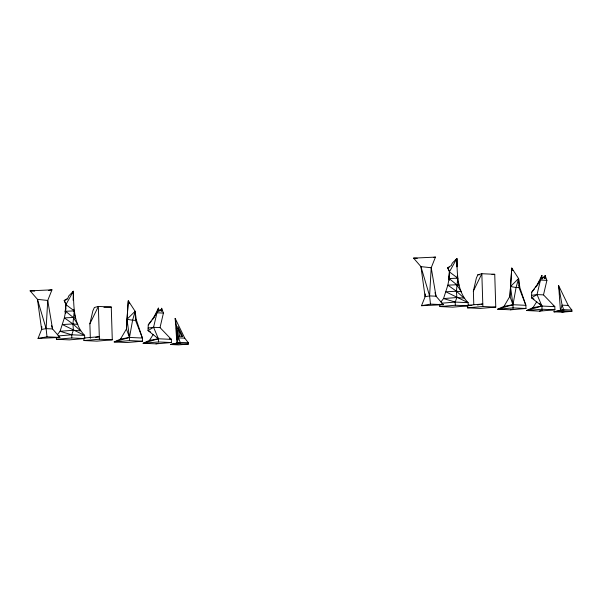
<?xml version="1.0" encoding="UTF-8"?>
<svg xmlns="http://www.w3.org/2000/svg" width="602" height="602" viewBox="0 0 602 602"><rect width="100%" height="100%" fill="white"/><g stroke="black" fill="none" stroke-linecap="round" stroke-linejoin="round"><path stroke-width="0.9" d="M73.166 300.383L73.354 291.263L68.778 295.898L67.845 298.231L64.203 300.533L65.927 304.62L65.618 311.272L64.369 317.886L60.057 331.296L57.378 334.735M456.662 266.746L456.835 258.536L452.26 263.172L451.327 265.505L447.685 267.807L449.408 271.893L449.107 278.553L447.85 285.167L443.539 298.569L440.86 302.008M171.435 342.538L158.529 341.951L158.431 338.775L149.462 340.386L143.11 343.26L156.008 343.855L171.435 342.538L171.329 339.37L158.431 338.775L148.017 330.566L148.258 324.922L156.971 312.792L158.431 308.134L158.537 311.287L160.094 309.782L161.757 311.437L161.66 308.284L160.862 310.873M544.343 278.147L545.141 275.558L545.239 278.711L543.576 277.055L542.018 278.56L541.913 275.407L540.453 280.065L531.739 292.203L531.498 297.839L541.913 306.049L554.818 306.644L554.916 309.812L539.497 311.129L526.592 310.542L532.943 307.66L541.913 306.049L542.011 309.225L554.916 309.812M59.907 337.421L38.039 338.437L41.621 329.437L46.106 328.632L47.739 300.466L51.968 289.833L30.1 290.849L37.452 299.337L46.106 328.632L47.009 336.827L59.907 337.421L52.555 328.933L51.509 325.381M126.992 319.278L126.435 329.008L129.49 337.444L129.588 340.619L142.493 341.214L142.396 338.038L136.293 319.7L135.111 311.279L128.279 300.759L126.992 319.278L129.49 337.444L142.396 338.038L135.54 320.369L135.111 311.279L126.992 319.278L132.598 320.234L135.54 320.369L136.293 319.7M443.388 304.695L421.52 305.711L425.102 296.718L429.587 295.906L431.22 267.739L435.457 257.107L413.582 258.123L420.933 266.618L429.587 295.906L430.49 304.1L443.388 304.695L436.036 296.207L434.99 292.655M510.473 286.552L518.593 278.553L519.022 287.643L525.877 305.312L512.972 304.725L510.473 286.552L516.08 287.508L519.022 287.643L519.774 286.981L518.593 278.553L511.76 268.033L509.917 296.289L512.972 304.725L513.077 307.893L525.975 308.487L525.877 305.312L519.044 285.258M41.831 326.645L41.621 329.437L37.452 299.337L47.739 300.466L52.555 328.933L46.106 328.632M425.313 293.919L425.102 296.718L420.933 266.618L431.22 267.739L436.036 296.207L429.587 295.906M56.362 337.699L56.407 339.28L69.313 339.874L84.731 338.557L84.634 335.389C73.376 323.884 73.805 306.222 73.354 291.263L65.927 304.62L65.151 311.836L65.505 313.476M468.213 305.831L455.315 305.244L455.21 302.069L456.873 297.531L456.414 291.195L457.746 278.154L449.107 278.553L448.633 279.11L449.408 271.893L456.835 258.536C457.287 273.496 456.858 291.165 468.115 302.663L468.213 305.831L452.794 307.148L439.889 306.561L439.821 304.176M142.493 341.214L127.075 342.53L114.169 341.936L129.49 337.444L132.598 320.234L135.111 311.279M525.975 308.487L510.556 309.804L497.651 309.21L512.972 304.725L516.08 287.508L518.593 278.553M65.851 308.435L65.151 311.836L65.618 311.272L74.264 310.88L72.932 323.921L73.391 330.25L71.728 334.795L71.834 337.97L84.731 338.557M448.633 279.11L449.333 275.708M90.338 338.324L89.879 323.816L92.858 310.865L94.394 307.487L98.359 306.441L111.257 307.035L112.288 339.821L96.869 341.138L83.964 340.551L83.889 338.023M473.789 304.687L473.368 291.097L476.34 278.139L477.875 274.76L481.841 273.714L494.739 274.309L495.77 307.103L480.351 308.412L467.445 307.825L467.37 305.304M158.529 341.951L143.11 343.26L158.431 338.775L153.563 327.307L156.971 312.792L163.42 313.085L160.012 327.601L171.329 339.37L169.651 338.67M542.011 309.225L526.592 310.542L541.913 306.049L537.044 294.581L540.453 280.065L546.902 280.359L543.493 294.875L554.818 306.644L553.178 305.778M177.966 337.293L177.176 339.806L176.348 328.105L177.966 337.293L179.569 336.217L182.647 336.352L177.838 326.434L179.569 336.217M72.586 292.956L73.354 291.263L73.549 300.436M456.068 260.23L456.835 258.536L457.016 266.791M89.879 323.816L98.359 306.441L99.39 339.235L112.288 339.821M473.368 291.097L481.841 273.714L482.872 306.508L495.77 307.103M158.431 308.134L154.172 316.69L155.805 314.665M541.913 275.407L537.654 283.963L539.287 281.939M129.588 340.619L114.169 341.936L120.52 339.061L126.435 329.008L128.279 300.759L129.37 303.34M513.077 307.893L497.651 309.21L504.002 306.335L509.917 296.289L511.76 268.033L512.851 270.614M149.462 340.386L153.284 334.388M532.943 307.66L536.766 301.662M151.185 321.363L148.258 324.922M152.298 319.918L154.526 317.021M158.981 311.234L160.094 309.782M534.666 288.636L531.739 292.203M535.78 287.192L538.007 284.294M541.905 279.23L543.576 277.055M148.017 330.566L153.563 327.307L160.012 327.601M543.493 294.875L537.044 294.581L531.498 297.839L533.959 299.156M67.258 299.262L64.203 300.533L65.769 303.536M449.212 267.175L447.685 267.807L449.25 270.81M156.008 343.855L157.814 343.328M510.556 309.804L513.258 309.007M539.497 311.129L542.199 310.339M188.381 342.786L180.186 342.41L170.434 344.517L178.628 344.893L188.418 344.058L188.381 342.786L184.754 338.166L175.174 318.39L176.935 343.223L178.613 337.888L175.174 318.39M561.23 310.293L563.668 309.684L571.862 310.06L571.9 311.332L562.11 312.167L553.915 311.791L563.668 309.684L562.095 305.161L558.656 285.664L568.235 305.44L571.862 310.06M184.754 338.166L178.613 337.888L180.186 342.41L170.434 344.517L180.224 343.682L188.418 344.058M564.766 311.595L562.11 312.167L560.424 310.497L558.656 285.664M48.386 290.473L51.968 289.833M433.658 257.43L435.457 257.107M38.039 338.437L47.009 336.827M95.718 337.353L99.307 336.706L84.792 337.948M120.52 339.061L129.49 337.444M421.52 305.711L430.49 304.1M477.409 304.951L479.2 304.627M480.998 304.303L482.789 303.987L468.273 305.222M504.002 306.335L512.972 304.725M148.107 328.067L153.563 327.307M531.589 295.341L537.044 294.581M58.123 335.954L71.728 334.795L84.634 335.389L62.397 324.568L72.932 323.921L77.839 324.448L73.256 317.472L65.618 311.272L65.859 313.055M441.605 303.227L455.21 302.069L468.115 302.663L445.879 291.842L456.414 291.195L461.32 291.722L456.737 284.746L449.107 278.553L449.34 280.329M56.407 339.28L71.834 337.97M439.889 306.561L455.315 305.244M83.964 340.551L99.39 339.235M467.445 307.825L482.872 306.508M571.9 311.332L563.705 310.956L553.915 311.791L560.424 310.497L562.095 305.161L568.235 305.44M491.992 274.414L494.739 274.309M103.92 307.306L111.257 307.035M413.582 258.123L417.269 258.296M477.875 274.76L479.335 274.828M468.288 305.342L471.976 305.515M30.1 290.849L34.705 291.059M455.21 302.069L443.539 298.569L456.873 297.531L464.074 298.148L456.414 291.195L447.85 285.167L456.737 284.746L458.935 285.25L457.896 281.164M71.728 334.795L60.057 331.296L73.391 330.25L80.593 330.874L72.932 323.921L64.369 317.886L73.256 317.472L75.453 317.976L74.415 313.89M169.696 338.505L171.329 339.37M148.837 331.002L150.477 331.883M449.408 271.893L457.746 278.154L457.272 278.711L457.211 275.964M65.927 304.62L74.264 310.88L73.79 311.437L73.745 309.601M539.58 303.483L541.913 306.049M157.265 337.489L158.431 338.775M177.786 328.173L181.924 336.714M545.141 275.558L546.902 280.359M161.66 308.284L163.42 313.085M563.668 309.684L563.705 310.956M180.186 342.41L180.224 343.682"/></g></svg>
